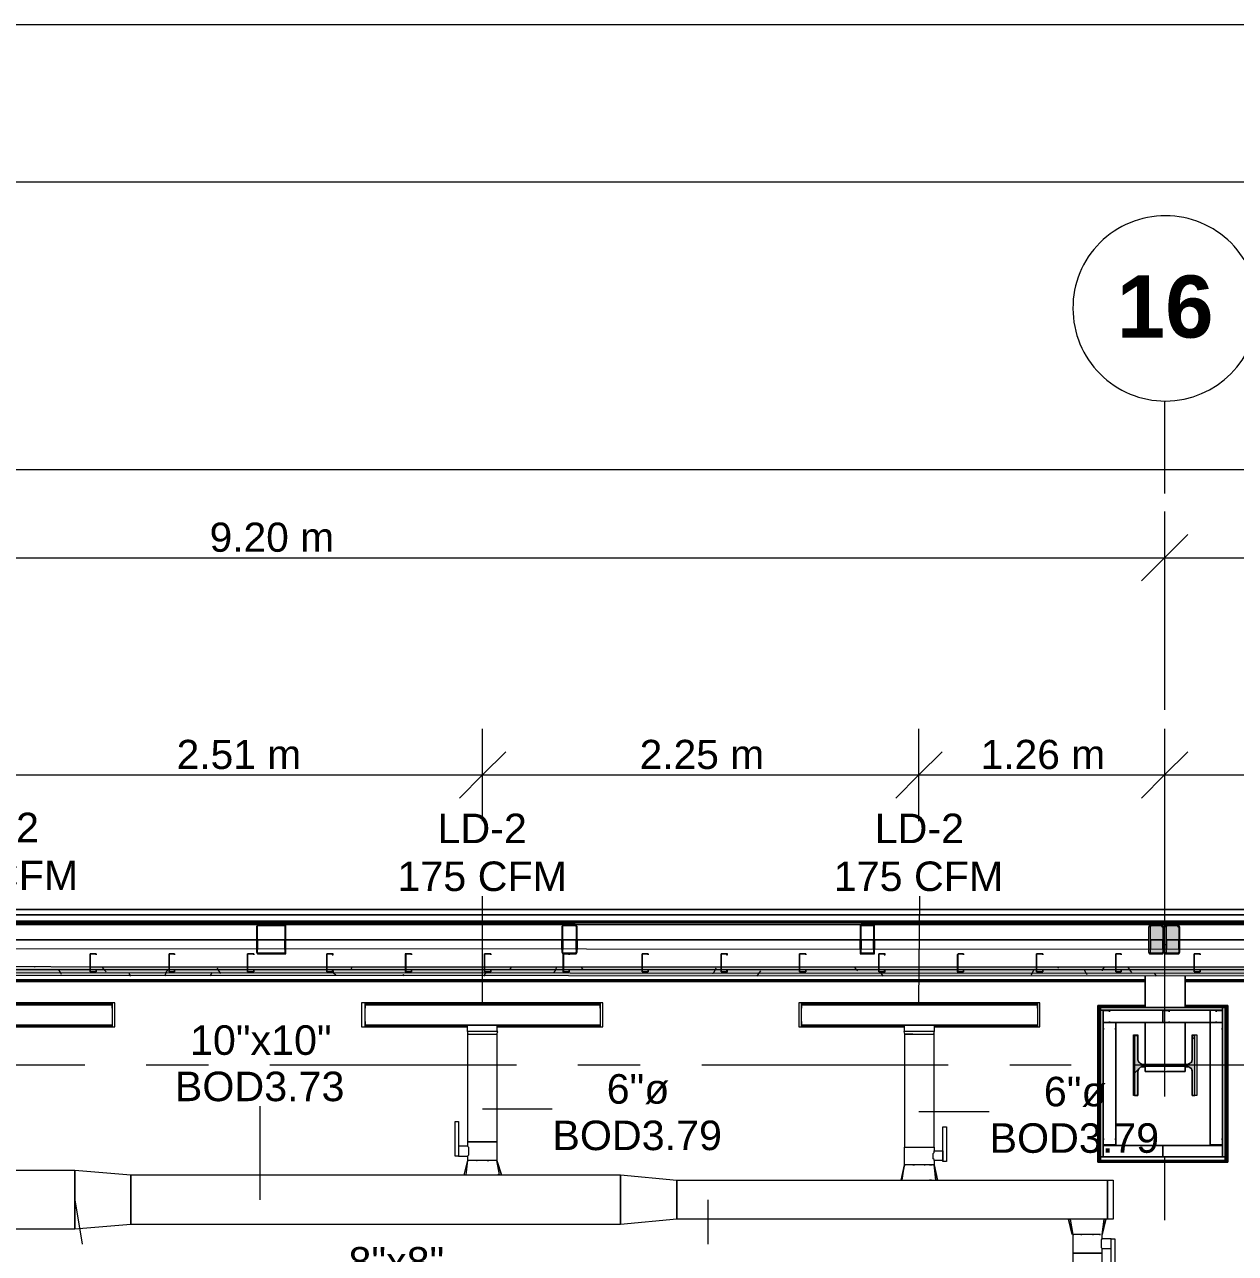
# Model space of a CAD drawing. Header units: metres. Extents: x -2 to 237, y -8 to 52.
# Drawn here: x 36.29 to 42.53, y 45.87 to 52.2 of the extents above; entities that cross this region are included whole.
import ezdxf

# ---------------------------------------------------------------- set-up
doc = ezdxf.new("R2010")
doc.units = ezdxf.units.M
for name, color, linetype, lineweight in [('HVAC - Ductos', 5, 'Continuous', 0), ('PDF2_Text', 7, 'Continuous', 0), ('pie de plano', 251, 'Continuous', 0)]:
    doc.layers.add(name, color=color, linetype=linetype, lineweight=lineweight)
doc.layers.add('PDF2_Geometry', color=7, linetype='Continuous', lineweight=0, true_color=0xaaaaaa)
doc.layers.add('PDF2_Solid Fills', color=7, linetype='Continuous', lineweight=0, true_color=0xffffff)
doc.styles.add('PDF Helvetica', font='')
doc.styles.add('PDF Helvetica Bold', font='')
doc.styles.get('PDF Helvetica').set_extended_font_data('Helvetica')
doc.styles.get('PDF Helvetica Bold').set_extended_font_data('Helvetica', bold=True)

msp = doc.modelspace()

# ---------------------------------------------------------------- hatches: boundary and pattern name
at = {"layer": 'PDF2_Solid Fills', "lineweight": 0, "transparency": 33554559}
h = msp.add_hatch(color=256, dxfattribs=at)
h.paths.add_polyline_path([(37.4896, 47.4144), (37.6363, 47.4099), (37.6363, 47.5521), (37.6317, 47.5521), (37.6317, 47.4144)])
h.paths.add_polyline_path([(37.6272, 47.5567), (37.6272, 47.5612), (37.4942, 47.5612)])
h.paths.add_polyline_path([(37.4896, 47.5521), (37.485, 47.5521), (37.485, 47.419)])
h.paths.add_polyline_path([(37.6317, 47.5612), (37.6363, 47.5567), (37.6363, 47.5612)])
h = msp.add_hatch(color=256, dxfattribs=at)
h.paths.add_polyline_path([(39.1315, 47.5567), (39.1315, 47.5612), (39.0673, 47.5612)])
h.paths.add_polyline_path([(39.0627, 47.5521), (39.0581, 47.5521), (39.0581, 47.419)])
h.paths.add_polyline_path([(39.1315, 47.4099), (39.1315, 47.4144), (39.1361, 47.5521), (39.1315, 47.5521), (39.1269, 47.419), (39.0627, 47.4144)])
h = msp.add_hatch(color=256, dxfattribs=at)
h.paths.add_polyline_path([(40.6679, 47.4099), (40.6679, 47.5521), (40.6633, 47.5521), (40.6633, 47.4144), (40.5991, 47.4144), (40.5991, 47.5521), (40.5945, 47.5521), (40.5945, 47.4099)])
h.paths.add_polyline_path([(40.6587, 47.5567), (40.6587, 47.5612), (40.5945, 47.5612)])
h.paths.add_polyline_path([(40.6679, 47.5567), (40.6679, 47.5612), (40.6633, 47.5612)])
for points in [[(42.1584, 47.5567), (42.1538, 47.5612), (42.0851, 47.5612), (42.0805, 47.5521), (42.0805, 47.419), (42.0851, 47.419), (42.0851, 47.4099), (42.1538, 47.4144)], [(42.163, 47.419), (42.1676, 47.419), (42.1676, 47.4099), (42.2364, 47.4144), (42.2409, 47.5552), (42.2409, 47.5567), (42.2364, 47.5612), (42.1676, 47.5612), (42.163, 47.5521)], [(4.4593, 47.3136), (56.4217, 47.3136), (56.44, 47.309), (56.4401, 47.309), (56.4401, 47.3273), (12.2514, 47.3319), (4.4593, 47.3319)], [(56.408, 47.2998), (56.4217, 47.2953), (56.4217, 47.3136), (4.4593, 47.3136), (4.4593, 47.2998)], [(42.3052, 46.9879), (42.3006, 46.855), (42.2823, 46.8458), (42.0483, 46.8412), (42.0483, 46.8458), (42.0392, 46.8504), (42.03, 46.8504), (42.03, 46.8733), (42.0254, 46.8733), (42.0254, 46.9879), (42.0071, 46.9879), (42.0071, 46.6807), (42.0254, 46.6807), (42.0254, 46.8136), (42.03, 46.8228), (42.0392, 46.832), (42.2914, 46.832), (42.3052, 46.8182), (42.3052, 46.6807), (42.3189, 46.6807), (42.3189, 46.9879)]]:
    msp.add_hatch(color=256, dxfattribs=at).paths.add_polyline_path(points)
h = msp.add_hatch(color=256, dxfattribs=at)
h.paths.add_polyline_path([(6.1562, 47.3319), (6.1562, 47.3457), (4.4593, 47.3457), (4.4593, 47.3319)])
h.paths.add_polyline_path([(55.7246, 47.3411), (55.7246, 47.3274), (56.4538, 47.3274), (56.4538, 47.3411)])
h.paths.add_polyline_path([(53.6929, 47.3411), (53.6929, 47.3274), (55.72, 47.3274), (55.72, 47.3411)])
h.paths.add_polyline_path([(50.8494, 47.3411), (50.8494, 47.3274), (53.6883, 47.3274), (53.6883, 47.3411)])
h.paths.add_polyline_path([(48.8177, 47.3411), (48.8177, 47.3274), (50.8448, 47.3274), (50.8448, 47.3411)])
h.paths.add_polyline_path([(45.9742, 47.3411), (45.9742, 47.3274), (48.8131, 47.3274), (48.8131, 47.3411)])
h.paths.add_polyline_path([(43.9425, 47.3411), (43.9425, 47.3274), (45.9696, 47.3274), (45.9696, 47.3411)])
h.paths.add_polyline_path([(43.1307, 47.3411), (43.1307, 47.3274), (43.9379, 47.3274), (43.9379, 47.3411)])
h.paths.add_polyline_path([(41.099, 47.3411), (41.099, 47.3274), (43.1261, 47.3274), (43.1261, 47.3411)])
h.paths.add_polyline_path([(39.0673, 47.3411), (39.0673, 47.3274), (41.0944, 47.3274), (41.0944, 47.3411)])
h.paths.add_polyline_path([(38.2555, 47.3411), (38.2555, 47.3274), (39.0627, 47.3274), (39.0627, 47.3411)])
h.paths.add_polyline_path([(36.2238, 47.3457), (36.2238, 47.3274), (38.2509, 47.3274), (38.2509, 47.3411), (36.6274, 47.3457)])
h.paths.add_polyline_path([(34.1921, 47.3457), (34.1921, 47.3274), (36.2192, 47.3274), (36.2192, 47.3457)])
h.paths.add_polyline_path([(33.3803, 47.3457), (33.3803, 47.3274), (34.1875, 47.3274), (34.1875, 47.3457)])
h.paths.add_polyline_path([(31.3486, 47.3457), (31.3486, 47.3274), (33.3757, 47.3274), (33.3757, 47.3457)])
h.paths.add_polyline_path([(30.945, 47.3457), (30.945, 47.3274), (31.344, 47.3274), (31.344, 47.3457)])
h.paths.add_polyline_path([(28.5051, 47.3457), (28.5051, 47.3274), (30.9404, 47.3274), (30.9404, 47.3457)])
h.paths.add_polyline_path([(26.4734, 47.3457), (26.4734, 47.3274), (28.5005, 47.3274), (28.5005, 47.3457)])
h.paths.add_polyline_path([(23.6299, 47.3457), (23.6299, 47.3274), (26.4688, 47.3274), (26.4688, 47.3457)])
h.paths.add_polyline_path([(21.5982, 47.3457), (21.5982, 47.3274), (23.6253, 47.3274), (23.6253, 47.3457)])
h.paths.add_polyline_path([(20.7864, 47.3457), (20.7864, 47.3274), (21.5936, 47.3274), (21.5936, 47.3457)])
h.paths.add_polyline_path([(18.7547, 47.3457), (18.7547, 47.3274), (20.7818, 47.3274), (20.7818, 47.3457)])
h.paths.add_polyline_path([(16.7229, 47.3457), (16.7229, 47.3274), (18.7501, 47.3274), (18.7501, 47.3457)])
h.paths.add_polyline_path([(15.9112, 47.3457), (15.9112, 47.3274), (16.7184, 47.3274), (16.7184, 47.3457)])
h.paths.add_polyline_path([(13.8795, 47.3457), (13.8795, 47.3274), (15.9066, 47.3274), (15.9066, 47.3457)])
h.paths.add_polyline_path([(12.2514, 47.3319), (13.8626, 47.3274), (13.8749, 47.3274), (13.8749, 47.3457), (11.8478, 47.3457), (11.8478, 47.3319)])
h.paths.add_polyline_path([(11.8432, 47.3319), (11.8432, 47.3457), (11.036, 47.3457), (11.036, 47.3319)])
h.paths.add_polyline_path([(11.0314, 47.3319), (11.0314, 47.3457), (9.0043, 47.3457), (9.0043, 47.3319)])
h.paths.add_polyline_path([(8.9997, 47.3319), (8.9997, 47.3457), (6.1608, 47.3457), (6.1608, 47.3319)])

# ---------------------------------------------------------------- linework, layer by layer
at = {"layer": 'HVAC - Ductos', "color": 252, "lineweight": 0, "true_color": 0x939598}
for points in [[(5.1014, 49.9048), (56.2108, 49.9048)], [(42.163, 49.6892), (42.163, 49.4507), (42.163, 49.2123)], [(42.2823, 49.57), (42.163, 49.4507), (42.0437, 49.3316)], [(5.1014, 49.4507), (14.5491, 49.4507), (23.7537, 49.4507), (32.9583, 49.4507), (42.163, 49.4507), (51.3722, 49.4507), (56.2108, 49.4507)]]:
    msp.add_lwpolyline(points, dxfattribs=at)
at = {"layer": 'HVAC - Ductos', "lineweight": 0}
for points in [[(38.6499, 48.0932), (38.6499, 48.3317), (38.6499, 48.5702)], [(40.8972, 48.0932), (40.8972, 48.3317), (40.8972, 48.5702)], [(42.163, 48.5702), (42.163, 48.3317), (42.163, 48.0932)], [(38.7692, 48.451), (38.6499, 48.3317), (38.5307, 48.2125)], [(41.0164, 48.451), (40.8972, 48.3317), (40.7779, 48.2125)], [(42.2823, 48.451), (42.163, 48.3317), (42.0437, 48.2125)], [(36.1367, 48.3317), (38.6499, 48.3317), (40.8972, 48.3317), (42.163, 48.3317), (43.5802, 48.3317), (45.3734, 48.3317), (47.5564, 48.3317), (49.7579, 48.3317), (51.3722, 48.3317), (53.9222, 48.3317), (56.2108, 48.3317)], [(38.6499, 47.1576), (38.6499, 47.708)], [(40.8972, 47.1576), (40.9018, 47.708)], [(36.7421, 47.1301), (36.7421, 47.1347), (36.7421, 47.1393), (36.7421, 47.1576), (36.7421, 47.153), (35.5313, 47.153), (35.5313, 47.1576), (35.5313, 47.1393), (35.5313, 47.1347), (35.5313, 47.1301)], [(36.7421, 47.1576), (35.5313, 47.1576)], [(36.7421, 47.1439), (36.7421, 47.1393), (36.7421, 47.1347)], [(36.7421, 47.1026), (36.7421, 47.098)], [(39.2553, 47.1301), (39.2553, 47.1347), (39.2553, 47.1393), (39.2553, 47.1576), (39.2553, 47.153), (38.0445, 47.153), (38.0445, 47.1576), (38.0445, 47.1393), (38.0445, 47.1347), (38.0445, 47.1301)], [(39.2553, 47.1576), (38.0445, 47.1576)], [(38.0445, 47.1347), (38.0445, 47.1393), (38.0445, 47.1439)], [(38.0445, 47.098), (38.0445, 47.1026)], [(39.2553, 47.1439), (39.2553, 47.1393), (39.2553, 47.1347)], [(39.2553, 47.1026), (39.2553, 47.098)], [(41.5072, 47.1301), (41.5072, 47.1347), (41.5072, 47.1393), (41.5072, 47.1576), (41.5072, 47.153), (40.2918, 47.153), (40.2918, 47.1576), (40.2918, 47.1393), (40.2918, 47.1347), (40.2918, 47.1301)], [(41.5072, 47.1576), (40.2918, 47.1576)], [(40.2918, 47.1347), (40.2918, 47.1393), (40.2918, 47.1439)], [(40.2918, 47.098), (40.2918, 47.1026)], [(41.5072, 47.1439), (41.5072, 47.1393), (41.5072, 47.1347)], [(41.5072, 47.1026), (41.5072, 47.098)], [(36.7421, 47.0613), (36.7421, 47.0567), (36.7421, 47.0521), (36.7421, 47.0338), (36.7421, 47.0384), (36.2146, 47.0384)], [(36.2146, 47.0338), (36.7421, 47.0338)], [(36.7421, 47.0934), (36.7421, 47.0888)], [(36.7421, 47.0567), (36.7421, 47.0521), (36.7421, 47.0476)], [(38.0445, 47.0888), (38.0445, 47.0934)], [(38.0445, 47.0613), (38.0445, 47.0567), (38.0445, 47.0521), (38.0445, 47.0338), (38.0445, 47.0384), (38.5719, 47.0384)], [(38.0445, 47.0476), (38.0445, 47.0521), (38.0445, 47.0567)], [(38.0445, 47.0338), (38.5719, 47.0338)], [(38.5719, 47.0109), (38.5719, 46.9971), (38.5765, 46.9971), (38.5949, 46.9971), (38.6178, 46.9971), (38.6499, 46.9971), (38.6775, 46.9971), (38.705, 46.9971), (38.7187, 46.9971), (38.7233, 46.9971), (38.7279, 47.0109), (38.7233, 47.0109), (38.705, 47.0109), (38.6775, 47.0109), (38.6499, 47.0109), (38.6178, 47.0109), (38.5949, 47.0109), (38.5765, 47.0109), (38.5719, 47.0109), (38.5719, 47.043), (38.5765, 47.043), (38.5811, 47.043), (38.5949, 47.043), (38.6133, 47.043), (38.6316, 47.043), (38.6499, 47.043), (38.6683, 47.043), (38.6866, 47.043), (38.705, 47.043), (38.7141, 47.043), (38.7233, 47.043), (38.7233, 47.0109)], [(39.2553, 47.0613), (39.2553, 47.0567), (39.2553, 47.0521), (39.2553, 47.0338), (39.2553, 47.0384), (38.7233, 47.0384)], [(38.7233, 47.0338), (39.2553, 47.0338)], [(39.2553, 47.0934), (39.2553, 47.0888)], [(39.2553, 47.0567), (39.2553, 47.0521), (39.2553, 47.0476)], [(40.2918, 47.0888), (40.2918, 47.0934)], [(40.2918, 47.0613), (40.2918, 47.0567), (40.2918, 47.0521), (40.2918, 47.0338), (40.2918, 47.0384), (40.8238, 47.0384)], [(40.2918, 47.0476), (40.2918, 47.0521), (40.2918, 47.0567)], [(40.2918, 47.0338), (40.8238, 47.0338)], [(40.8238, 47.0109), (40.8238, 47.043), (40.833, 47.043), (40.8467, 47.043), (40.8605, 47.043), (40.8789, 47.043), (40.8972, 47.043), (40.9201, 47.043), (40.9384, 47.043), (40.9522, 47.043), (40.966, 47.043), (40.9706, 47.043), (40.9752, 47.043), (40.9752, 47.0109), (40.9706, 47.0109), (40.9522, 47.0109), (40.9293, 47.0109), (40.8972, 47.0109), (40.8697, 47.0109), (40.8421, 47.0109), (40.8284, 47.0109), (40.8193, 47.0109), (40.8238, 46.9971), (40.8284, 46.9971), (40.8467, 46.9971), (40.8697, 46.9971), (40.8972, 46.9971), (40.9293, 46.9971), (40.9522, 46.9971), (40.9706, 46.9971), (40.9752, 46.9971), (40.9752, 47.0109)], [(41.5072, 47.0613), (41.5072, 47.0567), (41.5072, 47.0521), (41.5072, 47.0338), (41.5072, 47.0384), (40.9752, 47.0384)], [(40.9752, 47.0338), (41.5072, 47.0338)], [(41.5072, 47.0934), (41.5072, 47.0888)], [(41.5072, 47.0567), (41.5072, 47.0521), (41.5072, 47.0476)], [(38.682, 46.9971), (38.6866, 46.9971), (38.705, 46.9971), (38.7141, 46.9971), (38.7187, 46.9971), (38.7233, 46.9971), (38.7233, 46.4422), (38.7141, 46.4422), (38.705, 46.4422), (38.6866, 46.4422), (38.6683, 46.4422), (38.6499, 46.4422), (38.6316, 46.4422), (38.6133, 46.4422), (38.5949, 46.4422), (38.5811, 46.4422), (38.5765, 46.4422), (38.5719, 46.4422), (38.5719, 46.4192), (38.5261, 46.4192), (38.5261, 46.4146), (38.5261, 46.4055), (38.5261, 46.4009), (38.5261, 46.3963), (38.5261, 46.3871), (38.5261, 46.3825), (38.5261, 46.378), (38.5261, 46.3734), (38.5261, 46.3688), (38.5719, 46.3688), (38.5719, 46.3459), (38.5627, 46.2725)], [(38.5765, 46.9971), (38.5719, 46.9971), (38.5719, 46.4422), (38.5765, 46.4422), (38.5811, 46.4422), (38.5949, 46.4422), (38.6133, 46.4422), (38.6316, 46.4422), (38.6499, 46.4422), (38.6683, 46.4422), (38.6866, 46.4422), (38.705, 46.4422), (38.7141, 46.4422), (38.7233, 46.4422), (38.7233, 46.3459), (38.7187, 46.3459), (38.7141, 46.3459), (38.705, 46.3459), (38.6866, 46.3459), (38.6683, 46.3459), (38.6499, 46.3459), (38.6316, 46.3459), (38.6133, 46.3459), (38.5949, 46.3459), (38.5811, 46.3459), (38.5765, 46.3459), (38.5719, 46.3459), (38.5536, 46.2725), (38.5582, 46.2725)], [(38.5811, 46.9971), (38.5949, 46.9971), (38.6133, 46.9971), (38.6178, 46.9971)], [(38.6224, 46.9971), (38.6316, 46.9971), (38.6499, 46.9971), (38.6683, 46.9971), (38.6729, 46.9971)], [(38.6683, 47.0109), (38.6591, 47.0109)], [(40.8101, 46.245), (40.8238, 46.3229), (40.8238, 46.4146), (40.833, 46.4146), (40.8467, 46.4146), (40.8605, 46.4146), (40.8789, 46.4146), (40.8972, 46.4146), (40.9201, 46.4146), (40.9384, 46.4146), (40.9522, 46.4146), (40.966, 46.4146), (40.9706, 46.4146), (40.9752, 46.4146), (40.9752, 46.9971), (40.9706, 46.9971)], [(40.8651, 46.9971), (40.8605, 46.9971), (40.8467, 46.9971), (40.833, 46.9971), (40.8284, 46.9971), (40.8238, 46.9971), (40.8238, 46.4146), (40.833, 46.4146), (40.8467, 46.4146), (40.8605, 46.4146), (40.8789, 46.4146), (40.8972, 46.4146), (40.9201, 46.4146), (40.9384, 46.4146), (40.9522, 46.4146), (40.966, 46.4146), (40.9706, 46.4146), (40.9752, 46.4146), (40.9752, 46.3963), (41.021, 46.3963), (41.021, 46.3917), (41.021, 46.3871), (41.021, 46.3825), (41.021, 46.378), (41.021, 46.3688), (41.021, 46.3642), (41.021, 46.3551), (41.021, 46.3505), (41.021, 46.3459), (40.9752, 46.3459), (40.9752, 46.3229), (40.9706, 46.3229), (40.966, 46.3229), (40.9522, 46.3229), (40.9384, 46.3229), (40.9201, 46.3229), (40.8972, 46.3229), (40.8789, 46.3229), (40.8605, 46.3229), (40.8467, 46.3229), (40.833, 46.3229), (40.8284, 46.3229), (40.8238, 46.3229), (40.8284, 46.3229), (40.8238, 46.3229)], [(40.8743, 46.9971), (40.8789, 46.9971), (40.8972, 46.9971), (40.9201, 46.9971), (40.9247, 46.9971)], [(40.9293, 46.9971), (40.9384, 46.9971), (40.9522, 46.9971), (40.966, 46.9971)], [(40.966, 47.0109), (40.9522, 47.0109)], [(37.5034, 46.144), (37.5034, 46.6256)], [(38.6499, 46.6119), (39.0076, 46.6119)], [(40.8972, 46.5981), (41.2595, 46.5981)], [(38.5719, 46.4192), (38.5765, 46.4146), (38.5765, 46.4055), (38.5765, 46.4009), (38.5765, 46.3917), (38.5765, 46.3825), (38.5765, 46.3734), (38.5719, 46.3688)], [(38.5719, 46.3459), (38.5536, 46.2725), (38.5582, 46.2725), (38.5627, 46.2725), (38.5765, 46.2725), (38.5949, 46.2725), (38.5995, 46.2725), (38.6041, 46.2725), (38.6133, 46.2725), (38.627, 46.2725), (38.6316, 46.2725)], [(38.7462, 46.2725), (38.7233, 46.3459), (38.7462, 46.2725)], [(38.737, 46.2725), (38.7233, 46.3459)], [(40.9752, 46.3459), (40.9752, 46.3505), (40.9706, 46.3551), (40.9706, 46.3642), (40.9706, 46.3734), (40.9706, 46.3825), (40.9752, 46.3871), (40.9752, 46.3917), (40.9752, 46.3963)], [(38.6361, 46.2725), (38.6591, 46.2725), (38.6637, 46.2725), (38.6683, 46.2725), (38.682, 46.2725), (38.6912, 46.2725), (38.6958, 46.2725), (38.705, 46.2725), (38.7187, 46.2725)], [(38.7233, 46.2725), (38.7324, 46.2725), (38.737, 46.2725), (38.7416, 46.2725), (38.7462, 46.2725), (38.7416, 46.2725)], [(38.7324, 46.2725), (38.7279, 46.2725)], [(40.8055, 46.245), (40.8238, 46.3229), (40.8055, 46.245)], [(40.9752, 46.245), (40.9844, 46.245), (40.9752, 46.3229), (40.9935, 46.245)], [(40.989, 46.245), (40.9935, 46.245), (40.9752, 46.3229)], [(40.8055, 46.245), (40.8101, 46.245), (40.8147, 46.245), (40.8238, 46.245)], [(40.8284, 46.245), (40.8467, 46.245)], [(40.8513, 46.245), (40.8559, 46.245), (40.8651, 46.245), (40.8789, 46.245), (40.8834, 46.245), (40.888, 46.245), (40.911, 46.245), (40.9156, 46.245), (40.9201, 46.245), (40.9339, 46.245), (40.943, 46.245), (40.9476, 46.245), (40.9522, 46.245), (40.9706, 46.245)], [(40.9614, 46.245), (40.9522, 46.245)], [(36.5494, 46.144), (36.5861, 45.9148)], [(39.8103, 46.144), (39.8103, 45.9148)], [(41.6906, 46.0431), (41.6815, 46.0431), (41.6769, 46.0431), (41.6723, 46.0431), (41.6677, 46.0431), (41.6723, 46.0431), (41.6677, 46.0431), (41.6723, 46.0431)], [(41.6677, 46.0431), (41.686, 45.9652), (41.6677, 46.0431)], [(41.6769, 46.0431), (41.6906, 45.9652), (41.6952, 45.9652)], [(41.7135, 46.0431), (41.7089, 46.0431), (41.6952, 46.0431)], [(41.7778, 46.0431), (41.7549, 46.0431), (41.7503, 46.0431), (41.7457, 46.0431), (41.7319, 46.0431), (41.7227, 46.0431), (41.7181, 46.0431)], [(41.8557, 46.0431), (41.8603, 46.0431), (41.842, 45.9652), (41.8603, 46.0431), (41.8557, 46.0431), (41.8466, 46.0431), (41.8374, 46.0431), (41.8191, 46.0431), (41.8099, 46.0431), (41.7961, 46.0431), (41.7869, 46.0431), (41.7823, 46.0431)], [(41.842, 44.3142), (41.842, 45.8689), (41.842, 45.8918), (41.8878, 45.8918), (41.8878, 45.8964), (41.8878, 45.901), (41.8878, 45.9056), (41.8878, 45.9102), (41.8878, 45.9148), (41.8878, 45.924), (41.8878, 45.9286), (41.8878, 45.9331), (41.8878, 45.9377), (41.8878, 45.9423), (41.842, 45.9423), (41.842, 45.9652), (41.8374, 45.9652), (41.842, 45.9652), (41.8512, 46.0431)], [(41.8282, 45.9652), (41.8328, 45.9652), (41.8282, 45.9652), (41.8191, 45.9652), (41.8007, 45.9652), (41.7823, 45.9652), (41.764, 45.9652), (41.7457, 45.9652), (41.7273, 45.9652), (41.7089, 45.9652), (41.6998, 45.9652), (41.6952, 45.9652), (41.6906, 45.9652), (41.6906, 45.8689), (41.6998, 45.8689), (41.7089, 45.8689), (41.7273, 45.8689), (41.7457, 45.8689), (41.764, 45.8689), (41.7823, 45.8689), (41.8007, 45.8689), (41.8191, 45.8689), (41.8282, 45.8689), (41.8374, 45.8689), (41.842, 45.8689), (41.8374, 45.8689), (41.8282, 45.8689), (41.8191, 45.8689), (41.8007, 45.8689), (41.7823, 45.8689), (41.764, 45.8689), (41.7457, 45.8689), (41.7273, 45.8689), (41.7089, 45.8689), (41.6998, 45.8689), (41.6906, 45.8689), (41.6906, 44.3142)], [(41.7135, 45.9652), (41.7089, 45.9652)], [(41.7411, 45.9652), (41.7365, 45.9652), (41.7319, 45.9652), (41.7365, 45.9652)], [(41.7686, 45.9652), (41.764, 45.9652), (41.7594, 45.9652)], [(41.7915, 45.9652), (41.7961, 45.9652), (41.7915, 45.9652), (41.7869, 45.9652)], [(41.8191, 45.9652), (41.8145, 45.9652)], [(41.842, 45.8918), (41.8374, 45.8964), (41.8374, 45.9056), (41.8374, 45.9102), (41.8374, 45.9194), (41.8374, 45.9286), (41.8374, 45.9377), (41.842, 45.9423)]]:
    msp.add_lwpolyline(points, dxfattribs=at)
for points in [[(35.5313, 47.1484), (36.7421, 47.1484), (36.7421, 47.043), (35.5313, 47.043)], [(36.7558, 47.1576), (36.7421, 47.1576), (36.7421, 47.0338), (36.7558, 47.0338)], [(38.0262, 47.1576), (38.0262, 47.0338), (38.0445, 47.0338), (38.0445, 47.1576)], [(38.0445, 47.1484), (39.2553, 47.1484), (39.2553, 47.043), (38.0445, 47.043)], [(39.2691, 47.1576), (39.2553, 47.1576), (39.2553, 47.0338), (39.2691, 47.0338)], [(40.2781, 47.1576), (40.2781, 47.0338), (40.2918, 47.0338), (40.2918, 47.1576)], [(40.2918, 47.1484), (41.5072, 47.1484), (41.5072, 47.043), (40.2918, 47.043)], [(41.5209, 47.1576), (41.5072, 47.1576), (41.5072, 47.0338), (41.5209, 47.0338)], [(36.7421, 47.043), (35.5313, 47.043)], [(39.2553, 47.043), (38.0445, 47.043)], [(41.5072, 47.043), (40.2918, 47.043)], [(38.5078, 46.5476), (38.5261, 46.5476), (38.5261, 46.3688), (38.5078, 46.3688)], [(41.0393, 46.3413), (41.021, 46.3413), (41.021, 46.5202), (41.0393, 46.5202)], [(38.6224, 46.3459), (38.6178, 46.3459)], [(38.682, 46.3459), (38.6775, 46.3459), (38.6729, 46.3459), (38.6775, 46.3459)], [(34.9717, 46.2954), (36.5494, 46.2954), (36.5494, 45.9927), (34.9717, 45.9927)], [(36.5494, 46.2954), (36.8384, 46.2725), (36.8384, 46.0157), (36.5494, 45.9927)], [(36.8384, 46.2725), (39.3608, 46.2725), (39.3608, 46.0157), (36.8384, 46.0157)], [(39.3608, 46.2725), (39.6497, 46.245), (39.6497, 46.0431), (39.3608, 46.0157)], [(40.8743, 46.3229), (40.8697, 46.3229), (40.8651, 46.3229), (40.8697, 46.3229)], [(40.9293, 46.3229), (40.9247, 46.3229)], [(40.966, 46.3229), (40.9522, 46.3229)], [(39.6497, 46.245), (41.8695, 46.245), (41.8695, 46.0431), (39.6497, 46.0431)], [(41.8695, 46.0431), (41.8695, 46.245), (41.897, 46.245), (41.897, 46.0431)], [(41.9062, 45.7634), (41.8878, 45.7634), (41.8878, 45.9423), (41.9062, 45.9423)]]:
    msp.add_lwpolyline(points, close=True, dxfattribs=at)
at = {"layer": 'PDF2_Geometry', "lineweight": 0}
msp.add_lwpolyline([(42.1676, 51.2119, 0.418271), (41.6906, 50.7349, 0.414665), (42.1676, 50.258, 0.411022), (42.6446, 50.7349, 0.414637)], format="xyb", close=True, dxfattribs=at)
at = {"layer": 'PDF2_Geometry', "color": 252, "lineweight": 0, "true_color": 0x939598}
for points in [[(42.163, 50.2534), (42.163, 49.781)], [(42.163, 49.6204), (42.163, 49.4599)]]:
    msp.add_lwpolyline(points, dxfattribs=at)
at = {"layer": 'PDF2_Geometry', "lineweight": 0}
for points in [[(42.163, 49.304), (42.163, 48.6665)], [(42.163, 48.506), (42.163, 48.35)], [(42.163, 48.1895), (42.163, 47.7126)], [(42.163, 47.7126), (42.163, 46.6761)], [(37.5997, 47.6392), (37.5217, 47.6392)], [(39.1315, 47.6392), (39.0581, 47.6392)], [(40.6679, 47.6392), (40.5899, 47.6392)], [(42.1997, 47.6392), (42.1263, 47.6392)], [(34.4627, 47.5612), (33.0226, 47.5612), (34.4902, 47.5612), (36.0266, 47.5612), (37.4942, 47.5612), (36.0587, 47.5612)], [(39.0673, 47.5612), (37.6272, 47.5612), (39.0948, 47.5612), (40.6312, 47.5612), (42.0943, 47.5612), (40.6587, 47.5612)], [(39.1269, 47.5612), (40.5991, 47.5612)], [(43.6719, 47.5612), (42.2272, 47.5612), (43.6994, 47.5612), (45.2313, 47.5612), (46.6988, 47.5612), (45.2633, 47.5612)], [(37.485, 47.4832), (37.485, 47.4328)], [(37.4896, 47.4832), (37.4896, 47.4328)], [(37.6317, 47.4328), (37.6317, 47.4832)], [(37.6363, 47.4328), (37.6363, 47.4832)], [(39.0581, 47.4328), (39.0581, 47.4832)], [(39.0627, 47.4832), (39.0627, 47.4328)], [(39.1315, 47.4328), (39.1315, 47.4832)], [(39.1361, 47.4832), (39.1361, 47.4328)], [(40.5945, 47.4328), (40.5945, 47.4832)], [(40.5991, 47.4832), (40.5991, 47.4328)], [(40.6633, 47.4328), (40.6633, 47.4832)], [(40.6679, 47.4832), (40.6679, 47.4328)], [(42.0805, 47.4832), (42.0805, 47.4328)], [(42.0897, 47.4832), (42.0897, 47.4328)], [(42.1538, 47.4328), (42.1538, 47.4832)], [(42.1584, 47.4328), (42.1584, 47.4832)], [(42.163, 47.4832), (42.163, 47.4328)], [(42.1722, 47.4832), (42.1722, 47.4328)], [(42.2364, 47.5245), (42.241, 47.5291)], [(42.2364, 47.4328), (42.2364, 47.4832)], [(42.241, 47.4328), (42.241, 47.4832)], [(56.5456, 46.0065), (56.5456, 46.4101), (56.5456, 46.8182), (56.5456, 47.2218), (56.5456, 47.2953), (56.5456, 47.3411), (56.5456, 47.4053), (56.5456, 47.4328), (4.4593, 47.4374)], [(37.5905, 47.4099), (37.5951, 47.4144)], [(37.6317, 47.4512), (37.6363, 47.4558)], [(39.0994, 47.4099), (39.104, 47.4144)], [(39.1315, 47.4374), (39.1361, 47.442)], [(40.6082, 47.4099), (40.6128, 47.4144)], [(40.6633, 47.4649), (40.6679, 47.4695)], [(42.1171, 47.4099), (42.1263, 47.4144)], [(42.1538, 47.442), (42.1584, 47.4466)], [(42.163, 47.4558), (42.1722, 47.4604)], [(56.4217, 35.0866), (56.4217, 47.2953), (56.4217, 47.309), (4.4593, 47.3136)], [(42.5895, 23.4741), (42.5895, 23.5613), (42.5895, 33.4447), (43.0803, 33.4447), (43.0803, 33.5685), (42.5895, 33.5685), (56.408, 33.5685), (56.408, 35.0728), (45.9696, 35.0728), (45.9696, 35.0866), (56.408, 35.0866), (56.408, 47.2953), (4.4593, 47.2998)], [(39.0627, 47.3411), (38.6591, 47.3411), (38.2509, 47.3411), (37.8474, 47.3411), (37.4392, 47.3411), (37.0355, 47.3411), (36.6274, 47.3411), (36.2238, 47.3457)], [(38.2509, 47.3273), (37.8474, 47.3273), (37.4392, 47.3273), (37.0355, 47.3273), (36.6274, 47.3273), (36.2238, 47.3273)], [(39.0627, 47.3273), (38.6591, 47.3273), (38.2555, 47.3273)], [(41.0944, 47.3411), (40.6908, 47.3411), (40.2826, 47.3411), (39.8791, 47.3411), (39.4709, 47.3411), (39.0673, 47.3411)], [(41.0944, 47.3273), (40.6908, 47.3273), (40.2826, 47.3273), (39.8791, 47.3273), (39.4709, 47.3273), (39.0673, 47.3273)], [(43.9379, 47.3411), (43.5343, 47.3411), (43.1261, 47.3411), (42.7225, 47.3411), (42.3143, 47.3411), (41.9108, 47.3411), (41.5026, 47.3411), (41.099, 47.3411)], [(43.9379, 47.3273), (43.5343, 47.3273), (43.1261, 47.3273), (42.7225, 47.3273), (42.3143, 47.3273), (41.9108, 47.3273), (41.5026, 47.3273), (41.099, 47.3273)], [(33.0592, 47.2723), (42.0621, 47.2723)], [(42.2685, 47.2723), (51.2714, 47.2723), (42.2685, 47.2769), (51.2714, 47.2769), (42.2685, 47.2769), (51.2714, 47.2769)], [(41.8282, 47.1347), (42.3969, 47.1347)], [(41.8282, 47.1347), (41.8282, 47.0567)], [(42.4749, 47.1347), (41.8282, 47.1347), (42.4749, 47.1347)], [(41.8328, 47.1347), (41.8328, 47.121)], [(42.4611, 47.1347), (41.8328, 47.1347)], [(41.8328, 47.121), (41.8328, 46.3642)], [(42.4795, 47.1393), (42.2685, 47.1393)], [(42.2685, 47.1393), (42.4795, 47.1393)], [(42.4795, 47.1347), (42.3969, 47.1347)], [(42.4749, 47.1347), (42.4611, 47.1347)], [(42.4749, 46.3642), (42.4749, 47.1347)], [(42.4795, 47.1347), (42.4795, 46.4238)], [(41.8282, 46.4238), (41.8282, 47.0567)], [(42.0621, 46.8274), (42.0483, 46.8274), (42.0392, 46.8274), (42.03, 46.8182), (42.0254, 46.8045), (42.0254, 46.6807), (42.0025, 46.6807), (42.0025, 46.9925), (42.0254, 46.9925), (42.0254, 46.8641), (42.03, 46.855), (42.0392, 46.8458), (42.0483, 46.8412), (42.0621, 46.8412), (42.0621, 47.0567), (42.0621, 46.8412)], [(42.2685, 46.8412), (42.2685, 47.0567), (42.2685, 46.8412), (42.2823, 46.8412), (42.2914, 46.8458), (42.3006, 46.855), (42.3052, 46.8641), (42.3052, 46.9925), (42.3281, 46.9925), (42.3281, 46.6807), (42.3052, 46.6807), (42.3052, 46.8045), (42.3006, 46.8182), (42.2914, 46.8274), (42.2823, 46.8274), (42.2685, 46.8274)], [(42.3052, 46.9696), (42.3189, 46.9833)], [(42.0437, 46.8274), (42.0529, 46.8412)], [(42.1676, 46.832), (42.1768, 46.8412)], [(36.5998, 46.8366), (35.3294, 46.8366)], [(37.2374, 46.8366), (36.9163, 46.8366)], [(38.8242, 46.8366), (37.5538, 46.8366)], [(39.4617, 46.8366), (39.1407, 46.8366)], [(41.0485, 46.8366), (39.7782, 46.8366)], [(41.6815, 46.8366), (41.365, 46.8366)], [(43.2729, 46.8366), (42.0025, 46.8366)], [(42.0071, 46.7953), (42.0254, 46.8136)], [(42.0621, 46.832), (42.0621, 46.8045), (42.0621, 46.832)], [(42.1446, 46.8045), (42.1492, 46.8045), (42.1538, 46.8045), (42.1584, 46.8045), (42.1538, 46.8045), (42.1492, 46.8045), (42.1446, 46.8045), (42.0621, 46.8045), (42.2685, 46.8045), (42.186, 46.8045), (42.1814, 46.8045), (42.1768, 46.8045), (42.1722, 46.8045), (42.1768, 46.8045), (42.1814, 46.8045), (42.186, 46.8045)], [(42.0209, 46.6807), (42.0254, 46.6898)], [(41.8282, 46.4238), (41.8282, 46.3459)], [(42.4795, 46.3459), (42.4795, 46.4238)], [(42.4795, 46.3459), (41.8282, 46.3459)], [(41.8282, 46.3459), (42.4795, 46.3459), (41.8282, 46.3459)], [(41.8328, 46.3642), (41.8328, 46.3459)], [(41.8328, 46.3459), (42.4749, 46.3459)], [(42.163, 46.3597), (42.163, 46.0386)], [(42.4749, 46.3459), (42.4749, 46.3642)]]:
    msp.add_lwpolyline(points, dxfattribs=at)
for points in [[(37.563, 47.6392), (39.0948, 47.6392), (40.6312, 47.6392), (39.0948, 47.6392), (37.563, 47.6392), (36.0266, 47.6392)], [(37.563, 47.6117), (36.0266, 47.6117)], [(39.0948, 47.6117), (37.563, 47.6117)], [(40.6312, 47.6117), (39.0948, 47.6117)], [(42.163, 47.6392), (43.6994, 47.6392), (45.2313, 47.6392), (43.6994, 47.6392), (42.163, 47.6392), (40.6312, 47.6392)], [(42.163, 47.6117), (40.6312, 47.6117)], [(43.6994, 47.6117), (42.163, 47.6117)], [(37.563, 47.5796), (36.0266, 47.5796)], [(37.563, 47.5704), (36.0266, 47.5704)], [(37.4942, 47.4099), (37.6272, 47.4099), (37.6363, 47.4099), (37.6363, 47.419), (37.6363, 47.5521), (37.6363, 47.5567), (37.6272, 47.5612), (37.4942, 47.5612), (37.4896, 47.5567), (37.485, 47.5521), (37.485, 47.419), (37.4896, 47.4099)], [(37.6317, 47.419), (37.6317, 47.4144), (37.6272, 47.4144), (37.4942, 47.4144), (37.4896, 47.4144), (37.4896, 47.419), (37.4896, 47.5521), (37.4896, 47.5567), (37.4942, 47.5567), (37.6272, 47.5567), (37.6317, 47.5567), (37.6317, 47.5521)], [(39.0948, 47.5796), (37.563, 47.5796)], [(39.0948, 47.5704), (37.563, 47.5704)], [(39.0581, 47.419), (39.0627, 47.4099), (39.0673, 47.4099), (39.1269, 47.4099), (39.1315, 47.4099), (39.1361, 47.419), (39.1361, 47.5521), (39.1315, 47.5567), (39.1269, 47.5612), (39.0673, 47.5612), (39.0627, 47.5567), (39.0581, 47.5521)], [(39.1269, 47.4144), (39.0673, 47.4144), (39.0627, 47.4144), (39.0627, 47.419), (39.0627, 47.5521), (39.0627, 47.5567), (39.0673, 47.5567), (39.1269, 47.5567), (39.1315, 47.5521), (39.1315, 47.419)], [(40.6312, 47.5796), (39.0948, 47.5796)], [(40.6312, 47.5704), (39.0948, 47.5704)], [(40.5945, 47.419), (40.5945, 47.4099), (40.5991, 47.4099), (40.6587, 47.4099), (40.6679, 47.4099), (40.6679, 47.419), (40.6679, 47.5521), (40.6679, 47.5567), (40.6587, 47.5612), (40.5991, 47.5612), (40.5945, 47.5567), (40.5945, 47.5521)], [(40.6587, 47.4144), (40.5991, 47.4144), (40.5991, 47.419), (40.5991, 47.5521), (40.5991, 47.5567), (40.6587, 47.5567), (40.6633, 47.5567), (40.6633, 47.5521), (40.6633, 47.419), (40.6633, 47.4144)], [(42.163, 47.5796), (40.6312, 47.5796)], [(42.163, 47.5704), (40.6312, 47.5704)], [(42.0943, 47.4099), (42.1446, 47.4099), (42.1538, 47.4099), (42.1584, 47.419), (42.1584, 47.5475), (42.1538, 47.5567), (42.1446, 47.5612), (42.0943, 47.5612), (42.0851, 47.5567), (42.0805, 47.5475), (42.0805, 47.419), (42.0851, 47.4099)], [(42.0943, 47.4144), (42.0897, 47.4144), (42.0897, 47.419), (42.0897, 47.5475), (42.0897, 47.5521), (42.0943, 47.5567), (42.1446, 47.5567), (42.1492, 47.5521), (42.1538, 47.5475), (42.1538, 47.419), (42.1492, 47.4144), (42.1446, 47.4144)], [(42.163, 47.5612), (42.1446, 47.5612)], [(43.6994, 47.5796), (42.163, 47.5796)], [(43.6994, 47.5704), (42.163, 47.5704)], [(42.1768, 47.4099), (42.2272, 47.4099), (42.2364, 47.4099), (42.241, 47.419), (42.241, 47.5475), (42.2364, 47.5567), (42.2272, 47.5612), (42.1768, 47.5612), (42.1676, 47.5567), (42.163, 47.5475), (42.163, 47.419), (42.1676, 47.4099)], [(42.1768, 47.5612), (42.163, 47.5612)], [(42.2364, 47.419), (42.2318, 47.4144), (42.2272, 47.4144), (42.1768, 47.4144), (42.1722, 47.4144), (42.1722, 47.419), (42.1722, 47.5475), (42.1722, 47.5521), (42.1768, 47.5567), (42.2272, 47.5567), (42.2318, 47.5521), (42.2364, 47.5475)], [(36.0679, 47.4832), (37.485, 47.4832)], [(37.563, 47.4832), (37.6317, 47.4832), (37.563, 47.4832), (37.4896, 47.4832)], [(37.6363, 47.4832), (39.0581, 47.4832)], [(39.0627, 47.4832), (39.0948, 47.4832), (39.1315, 47.4832), (39.0948, 47.4832)], [(39.1361, 47.4832), (40.5945, 47.4832)], [(40.5991, 47.4832), (40.6312, 47.4832)], [(40.6312, 47.4832), (40.6633, 47.4832)], [(40.6679, 47.4832), (42.0805, 47.4832)], [(42.0897, 47.4832), (42.1538, 47.4832)], [(42.1584, 47.4832), (42.163, 47.4832)], [(42.1722, 47.4832), (42.2364, 47.4832)], [(42.241, 47.4832), (43.6627, 47.4832)], [(36.6595, 47.4099), (36.6274, 47.4099), (36.6274, 47.4053), (36.6274, 47.3181), (36.6595, 47.3181), (36.6595, 47.3273), (36.6595, 47.3181), (36.6274, 47.3181), (36.6274, 47.4053), (36.6274, 47.4099), (36.6595, 47.4099), (36.6595, 47.4053)], [(37.0631, 47.4099), (37.0355, 47.4099), (37.0355, 47.4053), (37.0355, 47.3181), (37.0631, 47.3181), (37.0631, 47.3273), (37.0631, 47.3181), (37.0355, 47.3181), (37.0355, 47.4053), (37.0355, 47.4099), (37.0631, 47.4099), (37.0631, 47.4053)], [(37.4712, 47.4099), (37.4437, 47.4099), (37.4392, 47.4099), (37.4392, 47.4053), (37.4392, 47.3181), (37.4437, 47.3181), (37.4712, 47.3181), (37.4712, 47.3273), (37.4712, 47.3181), (37.4437, 47.3181), (37.4392, 47.3181), (37.4392, 47.4053), (37.4392, 47.4099), (37.4437, 47.4099), (37.4712, 47.4099), (37.4712, 47.4053)], [(37.8794, 47.4099), (37.8474, 47.4099), (37.8474, 47.4053), (37.8474, 47.3181), (37.8794, 47.3181), (37.8794, 47.3273), (37.8748, 47.3273), (37.8748, 47.3181), (37.8474, 47.3181), (37.8474, 47.4053), (37.8474, 47.4099), (37.8748, 47.4099), (37.8748, 47.4053), (37.8794, 47.4053)], [(38.283, 47.4099), (38.2555, 47.4099), (38.2509, 47.4099), (38.2509, 47.4053), (38.2509, 47.3181), (38.2555, 47.3181), (38.283, 47.3181), (38.283, 47.3273), (38.283, 47.3181), (38.2555, 47.3181), (38.2555, 47.4053), (38.2555, 47.4099), (38.283, 47.4099), (38.283, 47.4053)], [(38.6912, 47.4099), (38.6591, 47.4099), (38.6591, 47.4053), (38.6591, 47.3181), (38.6912, 47.3181), (38.6912, 47.3273), (38.6912, 47.3181), (38.6591, 47.3181), (38.6591, 47.4053), (38.6591, 47.4099), (38.6912, 47.4099), (38.6912, 47.4053)], [(39.0948, 47.4099), (39.0673, 47.4099), (39.0627, 47.4053), (39.0627, 47.3181), (39.0673, 47.3181), (39.0948, 47.3181), (39.0948, 47.3273), (39.0948, 47.3181), (39.0673, 47.3181), (39.0673, 47.4053), (39.0673, 47.4099), (39.0948, 47.4099), (39.0948, 47.4053)], [(39.503, 47.4099), (39.4709, 47.4099), (39.4709, 47.4053), (39.4709, 47.3181), (39.503, 47.3181), (39.503, 47.3273), (39.503, 47.3181), (39.4709, 47.3181), (39.4709, 47.4053), (39.4709, 47.4099), (39.503, 47.4099), (39.503, 47.4053)], [(39.9111, 47.4099), (39.8791, 47.4099), (39.8791, 47.4053), (39.8791, 47.3181), (39.9111, 47.3181), (39.9111, 47.3273), (39.9066, 47.3273), (39.9066, 47.3181), (39.8791, 47.3181), (39.8791, 47.4053), (39.8791, 47.4099), (39.9066, 47.4099), (39.9066, 47.4053), (39.9111, 47.4053)], [(40.3148, 47.4099), (40.2872, 47.4099), (40.2826, 47.4099), (40.2826, 47.4053), (40.2826, 47.3181), (40.2872, 47.3181), (40.3148, 47.3181), (40.3148, 47.3273), (40.3148, 47.3181), (40.2872, 47.3181), (40.2826, 47.3181), (40.2826, 47.4053), (40.2826, 47.4099), (40.2872, 47.4099), (40.3148, 47.4099), (40.3148, 47.4053)], [(40.723, 47.4099), (40.6908, 47.4099), (40.6908, 47.4053), (40.6908, 47.3181), (40.723, 47.3181), (40.723, 47.3273), (40.7184, 47.3273), (40.7184, 47.3181), (40.6908, 47.3181), (40.6908, 47.4053), (40.6908, 47.4099), (40.7184, 47.4099), (40.7184, 47.4053), (40.723, 47.4053)], [(41.1265, 47.4099), (41.099, 47.4099), (41.0944, 47.4053), (41.0944, 47.3181), (41.099, 47.3181), (41.1265, 47.3181), (41.1265, 47.3273), (41.1265, 47.3181), (41.099, 47.3181), (41.099, 47.4053), (41.099, 47.4099), (41.1265, 47.4099), (41.1265, 47.4053)], [(41.5347, 47.4099), (41.5026, 47.4099), (41.5026, 47.4053), (41.5026, 47.3181), (41.5347, 47.3181), (41.5347, 47.3273), (41.5347, 47.3181), (41.5026, 47.3181), (41.5026, 47.4053), (41.5026, 47.4099), (41.5347, 47.4099), (41.5347, 47.4053)], [(41.9383, 47.4099), (41.9108, 47.4099), (41.9108, 47.4053), (41.9108, 47.3181), (41.9383, 47.3181), (41.9383, 47.3273), (41.9383, 47.3181), (41.9108, 47.3181), (41.9108, 47.4053), (41.9108, 47.4099), (41.9383, 47.4099), (41.9383, 47.4053)], [(42.3465, 47.4099), (42.3189, 47.4099), (42.3143, 47.4099), (42.3143, 47.4053), (42.3143, 47.3181), (42.3189, 47.3181), (42.3465, 47.3181), (42.3465, 47.3273), (42.3465, 47.3181), (42.3189, 47.3181), (42.3143, 47.3181), (42.3143, 47.4053), (42.3143, 47.4099), (42.3189, 47.4099), (42.3465, 47.4099), (42.3465, 47.4053)], [(42.0621, 47.2953), (42.0621, 47.1347)], [(42.2685, 47.2953), (42.2685, 47.1347)], [(42.0621, 47.2769), (33.0592, 47.2769)], [(33.0592, 47.2769), (42.0621, 47.2769)], [(33.0592, 47.2677), (42.0621, 47.2677)], [(42.2685, 47.2677), (51.2714, 47.2631)], [(42.4886, 46.3367), (42.4886, 47.1439), (42.484, 47.1439), (42.4795, 47.1393), (42.4795, 47.1347), (42.4795, 47.1393), (42.484, 47.1439), (42.4886, 47.1439), (42.4886, 46.3367), (41.8191, 46.3367), (41.8237, 46.3367), (41.8282, 46.3413), (41.8282, 46.3459), (41.8282, 47.1347), (41.8282, 46.3459), (41.8282, 47.1393), (41.8282, 46.3413), (42.4795, 46.3413), (42.4795, 47.1393), (42.4795, 46.3459), (42.4795, 47.1347), (42.4795, 46.3459), (41.8282, 46.3459), (42.4795, 46.3459), (42.4795, 46.3413), (42.484, 46.3367), (42.4886, 46.3367), (41.8191, 46.3367), (41.8191, 47.1439), (41.8191, 46.3367), (41.8191, 47.1439), (42.0621, 47.1439), (41.8191, 47.1439), (42.0621, 47.1439), (41.8191, 47.1439), (41.8237, 47.1439), (41.8282, 47.1393), (41.8282, 47.1347), (41.8282, 47.1393), (41.8237, 47.1439), (41.8191, 47.1439), (41.8237, 47.1439), (41.8282, 47.1393), (41.8282, 47.1347), (42.0621, 47.1347), (41.8282, 47.1347), (42.0621, 47.1347), (41.8282, 47.1347), (41.8282, 46.3459), (41.8282, 47.1393), (41.8282, 46.3413), (42.4795, 46.3413), (42.4795, 47.1393), (42.4795, 46.3459), (41.8282, 46.3459), (41.8282, 47.1347), (41.8282, 47.1393), (41.8237, 47.1439), (41.8191, 47.1439), (41.8191, 46.3367), (41.8237, 46.3367), (41.8282, 46.3413), (41.8282, 46.3459), (41.8282, 46.3413), (41.8237, 46.3367), (41.8191, 46.3367), (42.4886, 46.3367), (42.4886, 47.1439), (42.484, 47.1439), (42.4795, 47.1393), (42.4795, 47.1347), (42.4795, 46.3459), (42.4795, 46.3413), (42.484, 46.3367)], [(42.0621, 47.1393), (41.8282, 47.1393)], [(42.0621, 47.1393), (41.8282, 47.1393)], [(41.8328, 47.1347), (41.8282, 47.1347), (41.8282, 46.3459), (41.8328, 46.3459)], [(41.8328, 47.121), (42.4611, 47.121), (42.4611, 47.1347), (42.4611, 46.3642), (42.4749, 46.3642), (41.8328, 46.3642), (41.8466, 46.3642), (41.8466, 47.121)], [(41.8466, 47.0567), (41.8466, 47.1164), (41.8466, 47.121), (41.8786, 47.121), (41.8786, 47.1118), (41.8786, 47.1164), (41.8466, 47.1164), (41.8466, 47.0567), (41.8786, 47.0567)], [(41.9108, 47.0567), (42.3969, 47.0567), (42.3969, 47.121), (41.8466, 47.121), (41.8466, 47.0567)], [(42.1584, 47.0567), (42.1538, 47.0567), (42.1538, 47.1164), (42.1538, 47.121), (42.1584, 47.121), (42.186, 47.121), (42.186, 47.1118), (42.186, 47.1164), (42.1584, 47.1164), (42.1538, 47.1164), (42.1538, 47.0567), (42.1584, 47.0567), (42.186, 47.0567)], [(42.4886, 47.1439), (42.484, 47.1439), (42.4795, 47.1393), (42.4795, 47.1347), (42.2685, 47.1347), (42.4795, 47.1347), (42.4795, 46.3459), (42.4795, 46.3413), (42.484, 46.3367), (42.4886, 46.3367), (42.4886, 47.1439), (42.2685, 47.1439), (42.4886, 47.1439), (42.2685, 47.1439)], [(42.4795, 47.1393), (42.2685, 47.1393)], [(42.2685, 47.1347), (42.4795, 47.1347)], [(42.3969, 47.0567), (42.3969, 46.4238), (42.4611, 46.4238), (42.4611, 47.121), (42.3969, 47.121)], [(42.4611, 47.121), (42.4611, 47.1164), (42.4611, 47.0567), (42.429, 47.0567), (42.429, 47.0613), (42.429, 47.0567), (42.4611, 47.0567), (42.4611, 47.1164), (42.429, 47.1164), (42.429, 47.1118), (42.429, 47.121)], [(42.4749, 46.3459), (42.4795, 46.3459), (42.4795, 47.1347), (42.4749, 47.1347)], [(41.8466, 47.0521), (41.8466, 47.0567), (41.9062, 47.0567), (41.9108, 47.0567), (41.9108, 47.0521), (41.9108, 47.0247), (41.9062, 47.0247), (41.9108, 47.0247), (41.9108, 47.0521), (41.9108, 47.0567), (41.9062, 47.0567), (41.8466, 47.0567), (41.8466, 47.0521), (41.8466, 47.0247)], [(41.8466, 46.4238), (41.9108, 46.4238), (41.9108, 47.0567), (41.8466, 47.0567)], [(41.8786, 47.0613), (41.8786, 47.0567)], [(41.9108, 46.4238), (42.3969, 46.4238), (42.3969, 47.0567), (41.9108, 47.0567)], [(42.186, 47.0613), (42.186, 47.0567)], [(42.3969, 47.0521), (42.3969, 47.0567), (42.4015, 47.0567), (42.4611, 47.0567), (42.4611, 47.0521), (42.4611, 47.0247), (42.4565, 47.0247), (42.4611, 47.0247), (42.4611, 47.0521), (42.4611, 47.0567), (42.4015, 47.0567), (42.3969, 47.0567), (42.3969, 47.0521), (42.3969, 47.0247)], [(41.8512, 47.0247), (41.8466, 47.0247)], [(42.3189, 46.6807), (42.3189, 46.9879), (42.3052, 46.9879), (42.3052, 46.8641), (42.3006, 46.8504), (42.2914, 46.8458), (42.2823, 46.8412), (42.0483, 46.8412), (42.0392, 46.8458), (42.03, 46.8504), (42.0254, 46.8641), (42.0254, 46.9879), (42.0071, 46.9879), (42.0071, 46.6807), (42.0254, 46.6807), (42.0254, 46.809), (42.03, 46.8182), (42.0392, 46.8274), (42.0483, 46.832), (42.2823, 46.832), (42.2914, 46.8274), (42.3006, 46.8182), (42.3052, 46.809), (42.3052, 46.6807)], [(42.4015, 47.0247), (42.3969, 47.0247)], [(42.2685, 46.832), (42.2685, 46.8045)], [(41.9108, 46.4284), (41.9108, 46.4238), (41.9062, 46.4238), (41.8466, 46.4238), (41.8466, 46.4284), (41.8466, 46.4559), (41.8512, 46.4559), (41.8466, 46.4559), (41.8466, 46.4284), (41.9062, 46.4284), (41.9108, 46.4284), (41.9108, 46.4559)], [(41.8466, 46.3642), (41.8466, 46.4238), (41.8786, 46.4238), (41.8786, 46.4192), (41.8786, 46.4238), (41.8466, 46.4238), (41.8466, 46.3642), (41.8786, 46.3642)], [(42.3969, 46.4238), (41.9108, 46.4238), (41.8466, 46.4238), (41.8466, 46.3642), (42.4611, 46.3642), (42.4611, 46.4238)], [(41.9062, 46.4559), (41.9108, 46.4559)], [(42.1584, 46.3642), (42.1538, 46.3642), (42.1538, 46.4238), (42.1584, 46.4238), (42.186, 46.4238), (42.186, 46.4192), (42.186, 46.4238), (42.1584, 46.4238), (42.1538, 46.4238), (42.1538, 46.3642), (42.1584, 46.3642), (42.186, 46.3642)], [(42.4611, 46.4284), (42.4611, 46.4238), (42.4015, 46.4238), (42.3969, 46.4238), (42.3969, 46.4284), (42.3969, 46.4559), (42.4015, 46.4559), (42.3969, 46.4559), (42.3969, 46.4284), (42.4015, 46.4284), (42.4611, 46.4284), (42.4611, 46.4559)], [(42.429, 46.4192), (42.429, 46.4238)], [(42.4611, 46.4238), (42.4611, 46.3642), (42.429, 46.3642), (42.429, 46.3688), (42.429, 46.3642), (42.4611, 46.3642), (42.4611, 46.4238), (42.429, 46.4238)], [(42.4565, 46.4559), (42.4611, 46.4559)], [(42.4886, 46.3367), (42.484, 46.3367), (42.4795, 46.3413), (42.4795, 46.3459), (41.8282, 46.3459), (41.8282, 46.3413), (41.8237, 46.3367), (41.8191, 46.3367)], [(41.8282, 46.3459), (42.4795, 46.3459)], [(41.8786, 46.3688), (41.8786, 46.3642)], [(42.186, 46.3688), (42.186, 46.3642)]]:
    msp.add_lwpolyline(points, close=True, dxfattribs=at)
at = {"layer": 'PDF2_Geometry', "color": 254, "lineweight": 0, "true_color": 0xd2d2d2}
for points in [[(39.0627, 47.3732), (39.0673, 47.3732)], [(41.0944, 47.3915), (41.099, 47.3915)]]:
    msp.add_lwpolyline(points, dxfattribs=at)
at = {"layer": 'PDF2_Geometry', "color": 254, "lineweight": 0, "true_color": 0xeaeaea}
for points in [[(36.343, 47.3411), (36.343, 47.3457)], [(36.4806, 47.3044), (36.4761, 47.3136), (36.4669, 47.3273), (36.4669, 47.3319)], [(36.7099, 47.3181), (36.7008, 47.3273), (36.6916, 47.3411)], [(36.8384, 47.2953), (36.8292, 47.309)], [(37.0264, 47.3273), (37.0172, 47.3136), (37.0126, 47.2953)], [(37.2557, 47.3136), (37.2466, 47.2953)], [(37.3016, 47.309), (37.297, 47.3136), (37.2878, 47.3273), (37.2832, 47.3365)], [(37.8932, 47.2998), (37.884, 47.309), (37.8794, 47.3273)], [(37.9757, 47.3411), (37.9712, 47.3273)], [(38.2464, 47.2953), (38.2418, 47.3044)], [(38.6683, 47.3181), (38.6637, 47.309), (38.6545, 47.2953)], [(38.7967, 47.3411), (38.7875, 47.3273)], [(39.0306, 47.3411), (39.026, 47.3273), (39.0168, 47.3136)], [(39.1682, 47.3273), (39.159, 47.3411)], [(39.8515, 47.3365), (39.8469, 47.3273), (39.8377, 47.309), (39.8331, 47.309)], [(40.0808, 47.3227), (40.0717, 47.309), (40.0625, 47.2953)], [(40.5807, 47.3227), (40.5762, 47.3273), (40.567, 47.3411)], [(40.7138, 47.2953), (40.7046, 47.309), (40.7, 47.3136)], [(40.7963, 47.3411), (40.7917, 47.3411)], [(41.4934, 47.3319), (41.4888, 47.3273), (41.4797, 47.309), (41.4751, 47.2998)], [(41.6172, 47.3411), (41.6126, 47.3365)], [(41.764, 47.3044), (41.7594, 47.309), (41.7503, 47.3273), (41.7503, 47.3319)], [(41.8512, 47.3411), (41.842, 47.3273), (41.842, 47.3227)], [(41.9933, 47.3136), (41.9841, 47.3273), (41.975, 47.3411)], [(42.1217, 47.2953), (42.1126, 47.309)]]:
    msp.add_lwpolyline(points, dxfattribs=at)
at = {"layer": 'pie de plano', "color": 7, "lineweight": 0}
msp.add_lwpolyline([(87.9709, 52.1972), (87.9709, -7.8416), (-2.0899, -7.8416), (-2.0899, 52.1972)], close=True, dxfattribs=at)
msp.add_lwpolyline([(87.4935, 51.3854), (-0.9892, 51.3854), (-0.9892, -7.1767), (87.4935, -7.1767)], dxfattribs=at)

# ---------------------------------------------------------------- texts
at = {"layer": 'PDF2_Text', "color": 253, "lineweight": 0, "true_color": 0xaaaaaa, "insert": (41.9168, 50.7425), "char_height": 0.3204, "attachment_point": 4, "style": 'PDF Helvetica Bold'}
msp.add_mtext('16', dxfattribs=at)
at = {"layer": 'PDF2_Text', "color": 252, "lineweight": 0, "true_color": 0x939598, "insert": (37.2433, 49.5556), "char_height": 0.15017, "attachment_point": 4, "style": 'PDF Helvetica'}
msp.add_mtext('9.20 m', dxfattribs=at)
at = {"layer": 'PDF2_Text', "lineweight": 0, "attachment_point": 4, "style": 'PDF Helvetica'}
for s, insert, char_height in [('2.51 m', (37.0736, 48.4366), 0.15017), ('2.25 m', (39.4586, 48.4366), 0.15017), ('1.26 m', (41.2151, 48.4366), 0.15017), ('LD-2', (35.9041, 48.0612), 0.15205), ('LD-2', (38.4174, 48.0566), 0.15205), ('LD-2', (40.6693, 48.0566), 0.15205), ('175 CFM', (35.6931, 47.8135), 0.15205), ('175 CFM', (38.211, 47.8089), 0.15205), ('175 CFM', (40.4584, 47.8089), 0.15205), ('10"x10"', (37.1424, 46.965), 0.15205), ('BOD3.73', (37.0644, 46.7265), 0.15205), ('6"ø', (39.2888, 46.7128), 0.15205), ('6"ø', (41.5407, 46.699), 0.15205), ('BOD3.79', (39.009, 46.4743), 0.15205), ('BOD3.79', (41.261, 46.4605), 0.15205), ('8"x8"', (37.9588, 45.823), 0.15205)]:
    msp.add_mtext(s, dxfattribs=dict(at, insert=insert, char_height=char_height))

doc.saveas('drawing.dxf')
